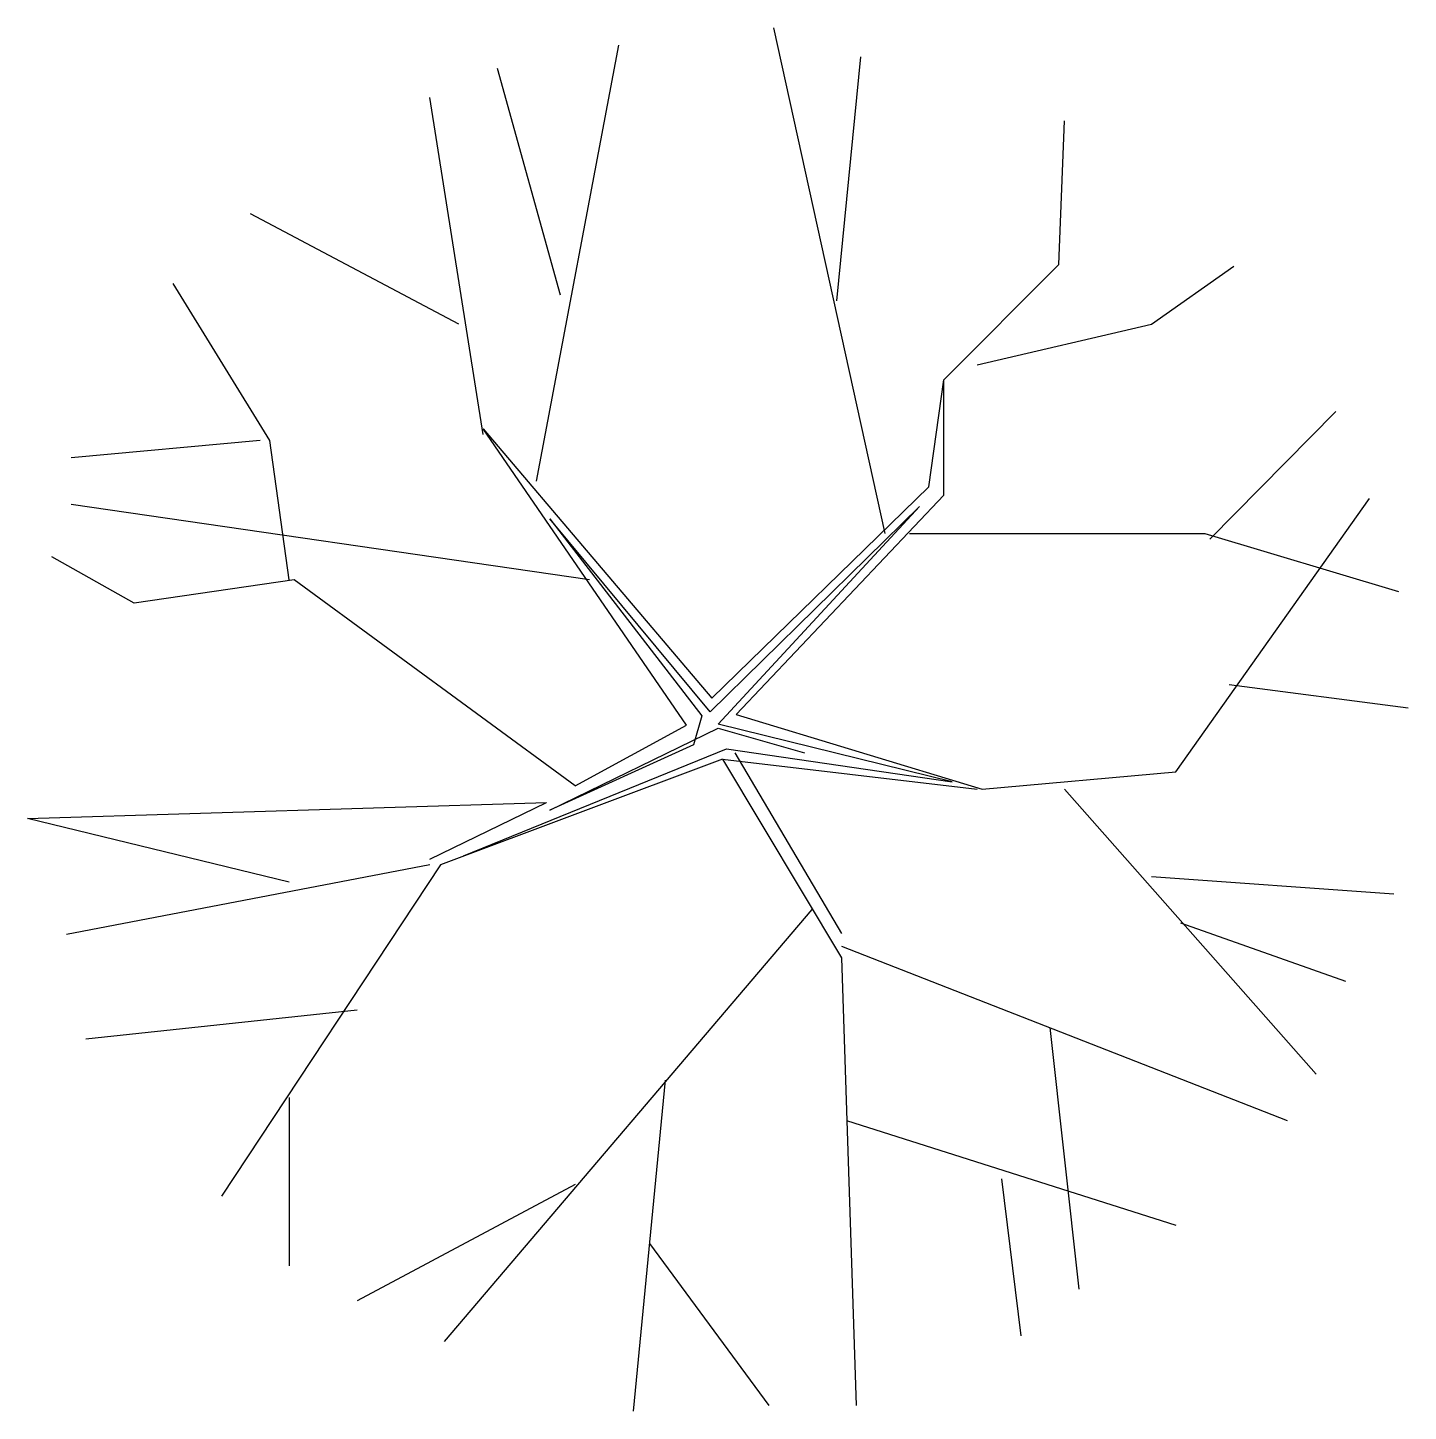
# Model space of a CAD drawing. Extents: x -2.96 to 3.03, y -2.98 to 3.02.
import ezdxf

# ---------------------------------------------------------------- set-up
doc = ezdxf.new("R2010")
doc.units = 0
doc.header["$LTSCALE"] = 1.2
doc.header["$MEASUREMENT"] = 0
doc.layers.get('0').update_dxf_attribs({"linetype": 'CONTINUOUS'})

msp = doc.modelspace()

# ---------------------------------------------------------------- linework, layer by layer
for p, q in [((0.7558, 0.8257), (0.2725, 3.0198)), ((-0.7573, 1.0527), (-0.4001, 2.9441)), ((0.5457, 1.8345), (0.6507, 2.8937)), ((-0.6522, 1.8597), (-0.9254, 2.8433)), ((-0.9885, 1.2545), (-1.2197, 2.7172)), ((1.5098, 1.9925), (1.5334, 2.6163)), ((-1.0936, 1.7336), (-1.9972, 2.2128)), ((1.0098, 1.4925), (1.5098, 1.9925)), ((1.9117, 1.7336), (2.269, 1.9858)), ((-1.9132, 1.2292), (-2.3335, 1.9102)), ((1.1551, 1.5571), (1.9117, 1.7336)), ((0.945, 1.0275), (1.0098, 1.4925)), ((1.0098, 0.9925), (1.0098, 1.4925)), ((2.1639, 0.8005), (2.7103, 1.3553)), ((-0.1058, -0.0065), (-0.9885, 1.2797)), ((-0.9885, 1.2797), (0.0047, 0.1118)), ((-1.9552, 1.2292), (-2.7748, 1.1536)), ((-1.8291, 0.624), (-1.9132, 1.2292)), ((0.0047, 0.1118), (0.945, 1.0275)), ((0.1095, 0.0398), (1.0098, 0.9925)), ((2.0168, -0.2082), (2.8574, 0.9771)), ((-0.5261, 0.624), (-2.7748, 0.9518)), ((0.9049, 0.943), (-0.0038, 0.0525)), ((0.0313, -0.0009), (0.9049, 0.943)), ((-0.6988, 0.8895), (-0.039, 0.0342)), ((-0.0038, 0.0525), (-0.6988, 0.8895)), ((0.8609, 0.8257), (2.1429, 0.8257)), ((2.1429, 0.8257), (2.9835, 0.5735)), ((-2.5016, 0.5231), (-2.8589, 0.7249)), ((-1.8081, 0.624), (-2.5016, 0.5231)), ((-0.5889, -0.2688), (-1.8081, 0.624)), ((2.2479, 0.17), (3.0255, 0.0692)), ((-0.039, 0.0342), (-0.0756, -0.091)), ((0.1095, 0.0398), (1.1761, -0.2839)), ((-0.6988, -0.3751), (0.0313, -0.0192)), ((-0.5889, -0.2688), (-0.1058, -0.0065)), ((1.047, -0.2514), (0.0313, -0.0009)), ((0.0313, -0.0192), (0.4055, -0.1262)), ((-1.073, -0.5722), (0.0679, -0.1078)), ((-0.0756, -0.091), (-0.6988, -0.3751)), ((0.0679, -0.1078), (1.047, -0.2514)), ((0.0504, -0.1538), (-1.1729, -0.612)), ((0.0504, -0.1538), (1.1551, -0.2839)), ((0.0504, -0.1538), (0.5667, -1.0152)), ((0.1031, -0.1262), (0.5659, -0.9097)), ((1.1761, -0.2839), (2.0168, -0.2082)), ((1.5334, -0.2839), (2.6262, -1.5196)), ((-2.964, -0.41), (-0.7133, -0.3408)), ((-1.2197, -0.5865), (-0.7133, -0.3408)), ((-1.8291, -0.6874), (-2.964, -0.41)), ((-1.2197, -0.6117), (-2.7958, -0.9144)), ((-1.1729, -0.612), (-2.1233, -2.0492)), ((1.9117, -0.6622), (2.9625, -0.7378)), ((0.4373, -0.8053), (-1.1566, -2.6797)), ((2.0378, -0.8639), (2.7523, -1.1161)), ((0.5667, -0.9648), (2.5001, -1.7214)), ((0.5667, -1.0152), (0.6297, -2.9571)), ((-1.5349, -1.2422), (-2.7118, -1.3683)), ((1.4704, -1.3179), (1.5964, -2.4527)), ((-0.1988, -1.5453), (-0.337, -2.9823)), ((-1.8291, -1.621), (-1.8291, -2.3518)), ((0.5877, -1.7214), (2.0168, -2.1753)), ((1.2602, -1.9736), (1.3443, -2.6545)), ((-0.5892, -1.9988), (-1.5349, -2.5032)), ((-0.267, -2.2539), (0.2514, -2.9571))]:
    msp.add_line(p, q)

doc.saveas('drawing.dxf')
